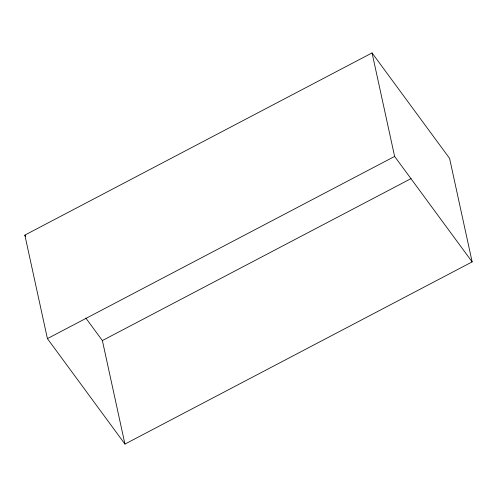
<?xml version="1.0" encoding="UTF-8"?>
<svg xmlns="http://www.w3.org/2000/svg" width="497" height="497" viewBox="0 0 497 497"><rect width="100%" height="100%" fill="white"/><g stroke="black" fill="none" stroke-linecap="round" stroke-linejoin="round"><path stroke-width="0.75" d="M24.85 235.106L372.054 52.918L449.58 158.381L472.15 261.894L124.946 444.082L47.42 338.619L24.85 235.106L25.769 236.355M47.42 338.619L394.624 156.431L372.054 52.918M124.946 444.082L102.376 340.569L411.081 178.585M394.624 156.431L472.15 261.894M85.863 318.105L102.376 340.569"/></g></svg>
